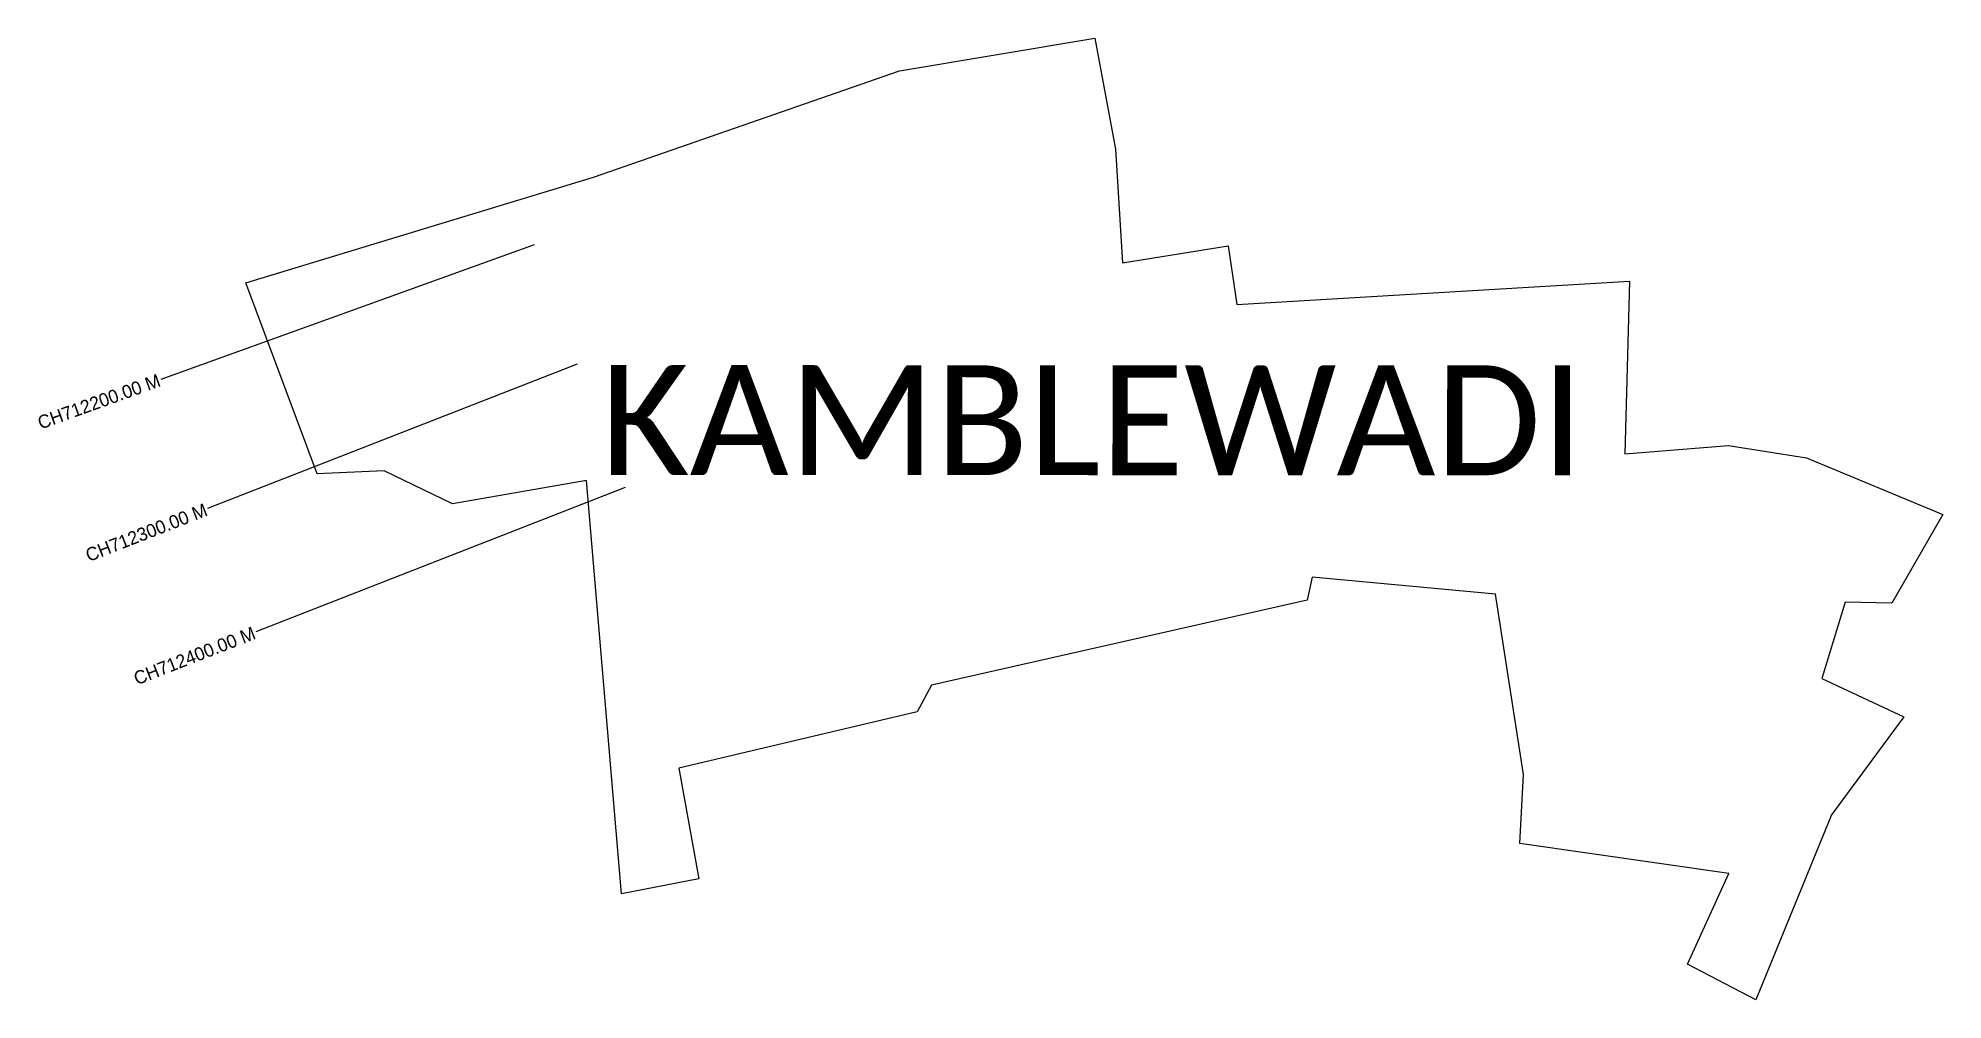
# Model space of a CAD drawing. Header units: feet. Extents: x 330680 to 359033, y 1750885 to 1931097.
# Drawn here: x 353371 to 354812, y 1750885 to 1751612 of the extents above; entities outside this region: 1.
import ezdxf
from ezdxf.enums import TextEntityAlignment as Align

# ---------------------------------------------------------------- set-up
doc = ezdxf.new("R2010")
doc.units = ezdxf.units.FT
doc.header["$MEASUREMENT"] = 0
for name, color, linetype in [('CS', 134, 'Continuous'), ('CSMark', 6, 'Continuous'), ('DITRICT NAME', 118, 'Continuous'), ('VILLAGE NAME', 250, 'Continuous')]:
    doc.layers.add(name, color=color, linetype=linetype)

msp = doc.modelspace()

# ---------------------------------------------------------------- linework, layer by layer
at = {"color": 6}
for points in [[(354271.1, 1751454.8), (354277.8, 1751410.4), (354574.6, 1751428.1), (354571.2, 1751297.6), (354649.7, 1751303.9), (354708.7, 1751294.5), (354811.7, 1751251.6), (354773, 1751184.6), (354737.8, 1751185.5), (354720.2, 1751127.6), (354782.2, 1751098.8), (354727.4, 1751024.7), (354670.2, 1750884.6), (354618.5, 1750911.7), (354649.9, 1750980.2), (354491.7, 1751003), (354494.5, 1751055), (354473.3, 1751191.4), (354334.7, 1751204.4), (354330.9, 1751186.9), (354046.8, 1751122.7), (354036.1, 1751102.6), (353855.7, 1751059.9), (353870.8, 1750976.3), (353812.4, 1750964.8), (353785.9, 1751277.4), (353684.6, 1751259.7), (353632.9, 1751284.8), (353582.1, 1751282.5), (353528.3, 1751426.8), (353791.1, 1751506.9), (354022.5, 1751587.2), (354170.3, 1751612), (354185.9, 1751527.9), (354191.4, 1751441.9)], [(354191.4, 1751441.9), (354271.1, 1751454.8)]]:
    msp.add_lwpolyline(points, dxfattribs=at)
at = {"layer": 'CS'}
for p, q in [((353746.2, 1751455.5), (353463.9, 1751353.9)), ((353778.8, 1751365.3), (353499.3, 1751256.2)), ((353815.2, 1751272.1), (353535.7, 1751163))]:
    msp.add_line(p, q, dxfattribs=at)

# ---------------------------------------------------------------- texts
at = {"layer": 'CSMark'}
for s, rotation, p in [('CH712200.00 M', 19.798, (353463, 1751353.6)), ('CH712300.00 M', 21.3229, (353498.4, 1751255.8)), ('CH712400.00 M', 21.3229, (353534.8, 1751162.6))]:
    msp.add_text(s, height=10, rotation=rotation, dxfattribs=at).set_placement(p, align=Align.MIDDLE_RIGHT)
at = {"layer": 'DITRICT NAME', "insert": (330214.1, 1930543.7), "char_height": 4163.821, "attachment_point": 1, "rotation": 1.1028}
msp.add_mtext_dynamic_manual_height_columns('{\\fCalibri|b0|i0|c0|p34;RATNAGIRI}', width=3511.449, gutter_width=20819.1, heights=[0], dxfattribs=at)
at = {"layer": 'VILLAGE NAME', "insert": (353796.6, 1751364.7), "char_height": 83.12, "attachment_point": 1, "rotation": 359.9793}
msp.add_mtext_dynamic_manual_height_columns('{\\fCalibri|b0|i0|c0|p34;KAMBLEWADI}', width=820.213, gutter_width=415.6, heights=[83.5], dxfattribs=at)

doc.saveas('drawing.dxf')
